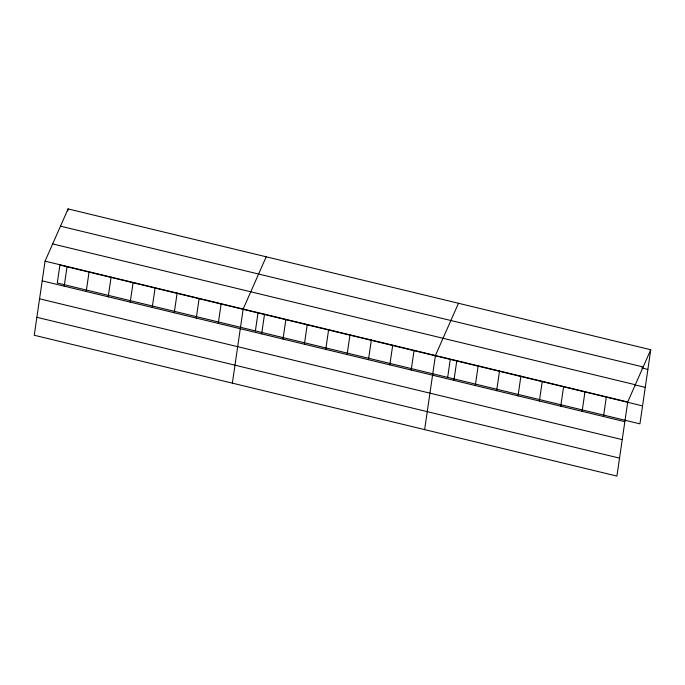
<?xml version="1.0" encoding="UTF-8"?>
<svg xmlns="http://www.w3.org/2000/svg" width="685" height="685" viewBox="0 0 685 685"><rect width="100%" height="100%" fill="white"/><g stroke="black" fill="none" stroke-linecap="round" stroke-linejoin="round"><path stroke-width="1.03" d="M45.064 261.148L34.25 335.256L616.911 476.084L627.717 401.984L650.75 349.744L68.089 208.916L45.064 261.148L627.717 401.984M67.789 210.989L68.089 208.916M64.202 286.159L67.07 266.474M86.207 291.485L89.084 271.791M108.221 296.802L111.098 277.108M130.236 302.119L133.104 282.434M152.25 307.445L155.118 287.751M174.255 312.762L177.132 293.069M196.27 318.08L199.138 298.395M218.284 323.406L221.152 303.712M232.352 383.138L243.166 309.038L266.2 256.798M255.385 330.898L258.005 312.942M261.653 333.886L264.53 314.201M283.016 339.049L285.893 319.364M304.388 344.212L307.257 324.527M325.752 349.376L328.62 329.69M347.115 354.547L349.984 334.854M368.479 359.711L371.347 340.017M389.842 364.874L392.71 345.18M411.205 370.037L414.074 350.343M424.632 429.615L435.437 355.506L458.471 303.275M447.665 377.375L450.285 359.419M453.932 380.363L456.809 360.67M475.296 385.527L478.173 365.833M496.659 390.69L499.536 370.996M518.023 395.853L520.9 376.168M539.386 401.016L542.263 381.331M560.758 406.179L563.627 386.494M582.122 411.342L584.99 391.657M603.485 416.506L606.353 396.82M650.75 349.744L639.936 423.852L57.283 283.016L59.903 265.061L642.556 405.897M60.494 226.153L643.146 366.98M641.776 367.965L647.882 369.438M52.659 243.911L635.32 384.747M635.081 384.936L645.261 387.393M42.187 280.841L624.848 421.669M39.567 298.797L622.228 439.633M36.87 317.301L619.531 458.128"/></g></svg>
